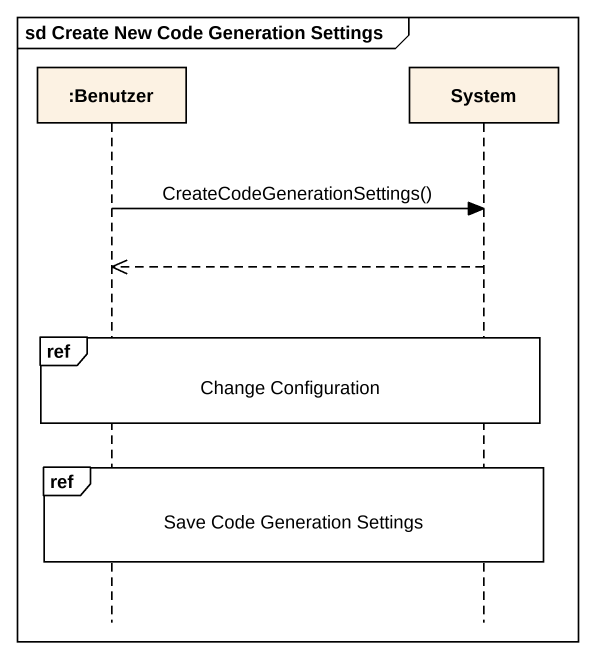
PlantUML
@startuml
mainframe sd Create New Code Generation Settings
hide footbox
participant ":Benutzer" as Benutzer
participant System

Benutzer -> System : CreateCodeGenerationSettings()
System -->> Benutzer
ref over Benutzer, System : Change Configuration
ref over Benutzer, System : Save Code Generation Settings
@enduml
